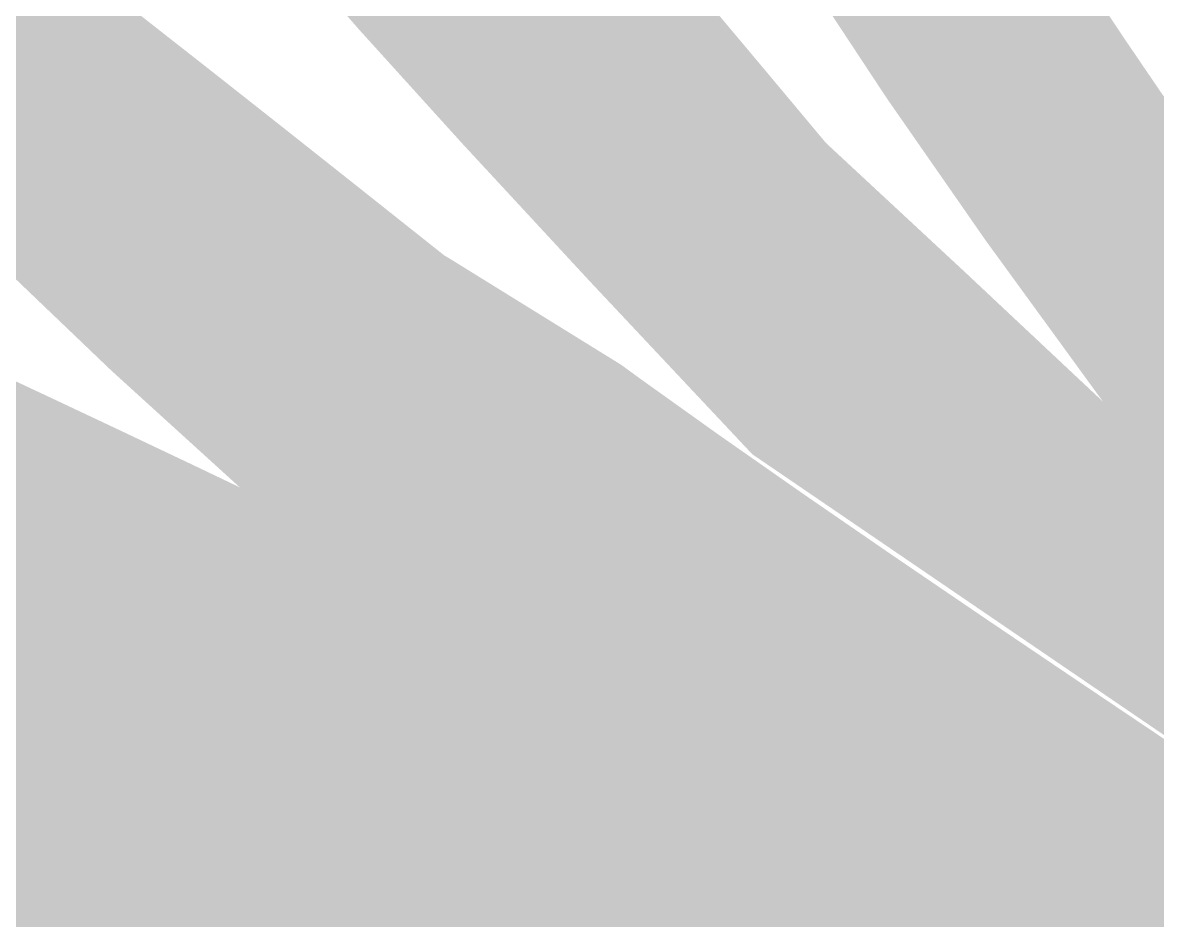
# Model space of a CAD drawing. Header units: millimetres. Extents: x 471 to 1044, y 7 to 541.
# Drawn here: x 494.04 to 500.74, y 122.09 to 127.4 of the extents above; entities that cross this region are included whole.
import ezdxf

# ---------------------------------------------------------------- set-up
doc = ezdxf.new("R2010")
doc.units = ezdxf.units.MM
doc.layers.add('magpiefill', color=3, linetype='Continuous')

msp = doc.modelspace()

# ---------------------------------------------------------------- hatches: boundary and pattern name
at = {"layer": 'magpiefill'}
h = msp.add_hatch(color=255, dxfattribs=at)
h.dxf.hatch_style = 1
h.paths.add_polyline_path([(498.7957992409881, 130.0754835538614), (498.6182541170593, 130.3729822558369), (498.4433293655604, 130.6665524353758), (498.2707629465734, 130.955277434461), (498.10029282018, 131.2382405950759), (497.9316569464621, 131.5145252592038), (497.7645932855014, 131.7832147688279), (497.5988397973798, 132.0433924659314), (497.4345711653443, 132.2935698738379), (497.2737089653018, 132.5299712412312), (497.1186114963246, 132.7482489981355), (496.9716370574847, 132.9440555745752), (496.8351439478542, 133.1130434005742), (496.7114904665054, 133.2508649061568), (496.6030349125103, 133.3531725213471), (496.5121355849412, 133.4156186761693), (496.4405786769839, 133.4351391193215), (496.3878619582807, 133.4138028741963), (496.3529110925876, 133.3549622828605), (496.3346517436606, 133.2619696873808), (496.3320095752557, 133.1381774298238), (496.3439102511289, 132.9869378522561), (496.3692794350363, 132.8116032967444), (496.407042790734, 132.6155261053552), (496.4565321334848, 132.4012358122143), (496.518703884579, 132.1679707196834), (496.5949206168139, 131.9141463221832), (496.6865449029868, 131.6381781141342), (496.7949393158948, 131.3384815899572), (496.9214664283353, 131.0134722440727), (497.0674888131053, 130.6615655709015), (497.2343690430022, 130.2811770648643), (497.4252950673192, 129.8690345311035), (497.650756341333, 129.4151150176478), (497.9230676968168, 128.9077078832485), (498.2545439655432, 128.3351024866561), (498.6574999792852, 127.6855881866216), (499.1442505698157, 126.9474543418958), (499.6413785260108, 126.2323187852308), (500.2117790802629, 125.7076003430575), (500.7101807100367, 125.247923283486), (501.1424668062392, 124.8483809677857), (501.5145207597771, 124.5040667572271), (501.8322259615572, 124.21007401308), (502.1014658024858, 123.9614960966152), (502.3281236734699, 123.7534263691023), (502.5180829654162, 123.5809581918117), (502.6767836738744, 123.4395814724792), (502.8078922129653, 123.3263723047046), (502.9146316014528, 123.2388033285536), (503.0002248581007, 123.1743471840914), (503.0678950016728, 123.1304765113837), (503.1208650509328, 123.1046639504962), (503.1623580246447, 123.0943821414943), (503.1955969415723, 123.0971037244437), (503.222621407225, 123.1118582361298), (503.2407373740953, 123.1439028002185), (503.2460673814211, 123.2000514370961), (503.2347339684405, 123.2871181671483), (503.2028596743916, 123.4119170107612), (503.1465670385125, 123.5812619883207), (503.0619786000411, 123.801967120213), (502.9452168982157, 124.0808464268239), (502.6964849748111, 124.3980734257289), (502.1224044042904, 125.1392596247777), (501.6642878516301, 125.7407835074048), (501.2998019715528, 126.2303470605743), (501.0066134187807, 126.6356522712501), (500.7623888480362, 126.9844011263965), (500.5447949140417, 127.3042956129773), (500.3351964782493, 127.6184010779459), (500.1297512290283, 127.9312363082129), (499.9283150614784, 128.2426834506779), (499.7307438706985, 128.5526246522407), (499.536893551788, 128.8609420598011), (499.3466199998461, 129.1675178202589), (499.159779109972, 129.4722340805138), (498.976226777265, 129.7749729874656)])
h = msp.add_hatch(color=253, dxfattribs=at)
h.dxf.hatch_style = 1
h.paths.add_polyline_path([(494.9301319461961, 131.1597248899473), (494.7208915556055, 131.3885855955319), (494.523102043928, 131.6032250254182), (494.3364882896477, 131.8042586553531), (494.1609913453197, 131.9918850993252), (493.997416959783, 132.1646355242901), (493.8467870559477, 132.3206242354449), (493.7101235567236, 132.4579655379867), (493.5884483850209, 132.5747737371128), (493.4827834637493, 132.6691631380204), (493.3941507158191, 132.7392480459066), (493.3235720641401, 132.7831427659685), (493.2715409990561, 132.7997429446739), (493.2364372806454, 132.7910695935718), (493.21611223642, 132.7599250654817), (493.208417193892, 132.7091117132233), (493.2112034805735, 132.6414318896161), (493.2223224239766, 132.5596879474797), (493.2396253516132, 132.4666822396337), (493.2609635909955, 132.3652171188976), (493.2847431066395, 132.2573616115617), (493.3115884110773, 132.1422514377991), (493.3426786538449, 132.0182889912537), (493.3791929844784, 131.8838766655692), (493.4223105525139, 131.7374168543896), (493.4732105074874, 131.5773119513587), (493.533071998935, 131.4019643501203), (493.6030741763929, 131.2097764443183), (493.6841800136539, 130.9998424865859), (493.7764877815395, 130.7740241655144), (493.8798795751279, 130.5348750286846), (493.9942374894974, 130.2849486236769), (494.1194436197264, 130.0267984980724), (494.2553800608931, 129.7629781994514), (494.4019289080757, 129.4960412753949), (494.5589722563527, 129.2285412734834), (494.7306265219246, 128.9580959061138), (494.937945405482, 128.6625795449474), (495.2062169288378, 128.3149307264618), (495.5607291138049, 127.8880879871344), (496.0267699821961, 127.3549898634429), (496.6296275558244, 126.6885748918646), (497.3945898565026, 125.8617816088772), (498.3469449060439, 124.8475485509579), (502.0641672476811, 122.310405835527), (502.0860795649826, 122.3213564245466), (502.2798257487805, 122.3213564245466), (502.3677828018223, 122.299378096869), (501.2575707272263, 123.1206800701118), (500.3848944844215, 123.7835723296149), (499.7140590203078, 124.3127500076898), (499.2093692817853, 124.7329082366483), (498.835130215754, 125.0687421488017), (498.5556467691139, 125.344946876462), (498.3352238887651, 125.5862175519403), (498.1381665216074, 125.8172493075483), (497.935163485073, 126.0582116307296), (497.7224390787214, 126.3111714294556), (497.5026014726449, 126.5736699668291), (497.2782588369347, 126.8432485059534), (497.0520193416828, 127.1174483099318), (496.826491156981, 127.3938106418672), (496.6042824529211, 127.6698767648627), (496.3880013995948, 127.9431879420217), (496.1799400266412, 128.2115372319308), (495.9811258018889, 128.4737248751126), (495.7922700527137, 128.7288029075728), (495.6140841064914, 128.9758233653176), (495.4472792905981, 129.2138382843531), (495.2925669324095, 129.4418997006853), (495.1506583593015, 129.6590596503202), (495.02226489865, 129.8643701692638), (494.9085029342054, 130.0561328356891), (494.812109075217, 130.2296473964369), (494.7362249873082, 130.3794631405146), (494.6839923361027, 130.5001293569298), (494.6585527872244, 130.5861953346903), (494.6630480062967, 130.6322103628034), (494.7006196589434, 130.632723730277), (494.7744094107882, 130.5822847261184), (494.8861708631755, 130.4778717622935), (495.0321053603333, 130.3261797426008), (495.2070261822104, 130.1363326937966), (495.4057466087553, 129.9174546426376), (495.6230799199172, 129.6786696158802), (495.8538393956445, 129.429101640281), (496.092838315886, 129.1778747425965), (496.3348899605905, 128.9341129495833), (496.5841930524945, 128.6967498573215), (496.8824880854853, 128.423957339186), (497.2809009962382, 128.0637168378752), (497.8305577214279, 127.5640097960878), (498.5825841977297, 126.8728176565221), (498.7823848629391, 126.6870904311975), (498.4108269318267, 127.1315083709272), (498.0514186036036, 127.5599982940479), (497.7042958790015, 127.9722764700491), (497.369594758752, 128.36805916842), (497.0474512435859, 128.7470626586513), (496.7380013342346, 129.1090032102326), (496.4413810314293, 129.4535970926541), (496.1577263359011, 129.7805605754054), (495.8871047280069, 130.0897597956861), (495.6293096066051, 130.3816603615337), (495.38406585018, 130.6568777486951), (495.1510983372156, 130.9160274329172)])
h = msp.add_hatch(color=255, dxfattribs=at)
h.dxf.hatch_style = 1
h.paths.add_polyline_path([(498.5825841977297, 126.872817656522), (497.8305577214278, 127.5640097960878), (497.280900996238, 128.0637168378753), (496.8824880854853, 128.423957339186), (496.5841930524945, 128.6967498573215), (496.3348899605905, 128.9341129495833), (496.092838315886, 129.1778747425965), (495.8538393956445, 129.429101640281), (495.6230799199171, 129.6786696158802), (495.4057466087554, 129.9174546426375), (495.2070261822104, 130.1363326937967), (495.0321053603333, 130.3261797426008), (494.8861708631755, 130.4778717622935), (494.7744094107882, 130.5822847261184), (494.7006196589434, 130.632723730277), (494.6630480062967, 130.6322103628034), (494.6585527872244, 130.5861953346903), (494.6839923361027, 130.5001293569298), (494.7362249873082, 130.3794631405146), (494.812109075217, 130.2296473964369), (494.9085029342054, 130.0561328356891), (495.02226489865, 129.8643701692638), (495.1506583593015, 129.6590596503202), (495.2925669324095, 129.4418997006853), (495.4472792905981, 129.2138382843531), (495.6140841064914, 128.9758233653176), (495.7922700527137, 128.7288029075728), (495.9811258018889, 128.4737248751126), (496.1799400266412, 128.2115372319308), (496.3880013995948, 127.9431879420217), (496.6042824529211, 127.6698767648627), (496.826491156981, 127.3938106418672), (497.0520193416828, 127.1174483099318), (497.2782588369346, 126.8432485059535), (497.5026014726448, 126.5736699668291), (497.7224390787214, 126.3111714294556), (497.935163485073, 126.0582116307296), (498.1381665216074, 125.8172493075483), (498.3352238887651, 125.5862175519403), (498.5556467691139, 125.344946876462), (498.835130215754, 125.0687421488017), (499.2093692817854, 124.7329082366483), (499.7140590203078, 124.3127500076898), (500.3848944844215, 123.7835723296149), (501.2575707272264, 123.1206800701117), (502.3677828018223, 122.299378096869), (502.5381530425827, 122.2568067185832), (502.8610643001732, 122.1922570126196), (503.3131377777734, 122.2568067185832), (503.4088392137589, 122.2759373602315), (503.2912083289678, 122.3967680363511), (503.151492328455, 122.5387395628348), (502.9908477433218, 122.7006938626542), (502.8104311046699, 122.8814728587801), (502.611398943601, 123.0799184741841), (502.4919943919252, 123.198475304534), (500.8982501503701, 124.7079038548496), (499.5881063618188, 125.9381218618765)])
h = msp.add_hatch(color=253, dxfattribs=at)
h.dxf.hatch_style = 1
h.paths.add_polyline_path([(493.7434623647433, 128.203816398431), (493.4434009972762, 128.4290655239577), (493.1561094891312, 128.6410865476249), (492.88139051996, 128.8396260844311), (492.6198366139091, 129.0237796296946), (492.3720402951252, 129.1926426787332), (492.1385940877551, 129.3453107268649), (491.9200905159453, 129.4808792694079), (491.7171221038426, 129.5984438016801), (491.5302813755936, 129.6970998189996), (491.3602452503763, 129.7761797105193), (491.2080282274948, 129.8359634407325), (491.0747292012844, 129.8769678679675), (490.9614470660804, 129.8997098505522), (490.8692807162183, 129.904706246815), (490.7993290460334, 129.8924739150841), (490.7526909498613, 129.8635297136875), (490.7304653220371, 129.8183905009536), (490.7337492595142, 129.7569037279903), (490.7636326697175, 129.6762392170244), (490.8212036626897, 129.5728973830623), (490.9075503484737, 129.4433786411107), (491.0237608371122, 129.2841834061761), (491.1709232386481, 129.0918120932651), (491.3501256631241, 128.8627651173842), (491.562456220583, 128.5935428935399), (491.8104392644138, 128.280799085287), (492.1023441213908, 127.9218003503722), (492.4478763616343, 127.5139665950904), (492.8567415552646, 127.0547177257366), (493.3386452724023, 126.5414736486057), (493.9032930831677, 125.9716542699927), (494.5603905576812, 125.3426794961924), (495.3196432660631, 124.6519692335), (495.4336862522692, 124.5974720790263), (495.8457830617876, 124.3989256657445), (496.2574353001088, 124.1987796079354), (496.4077258124193, 124.1249870971277), (496.082602785522, 124.5553553817072), (495.7822157853388, 124.9445443100886), (495.5066893065389, 125.2946109824522), (495.2561478437912, 125.6076124989777), (495.0307158917647, 125.8856059598454), (494.8305179451285, 126.1306484652352), (494.6556784985517, 126.3447971153269), (494.5063220467031, 126.5301090103009), (494.3824189643423, 126.6886440087642), (494.2833231465893, 126.8224730030331), (494.2082343686548, 126.9336696438511), (494.1563524057493, 127.0243075819621), (494.1268770330832, 127.0964604681094), (494.1190080258672, 127.1522019530366), (494.1319451593116, 127.1936056874873), (494.1648882086271, 127.2227453222051), (494.2219600261915, 127.238007871394), (494.3269757730519, 127.2230338030995), (494.5086736874227, 127.1577769488278), (494.7957920075185, 127.0221911400847), (495.2170689715534, 126.7962302083765), (495.8012428177421, 126.4598479852089), (496.5276419493908, 126.022731092974), (496.0276172790607, 126.4200810690069), (495.5685984233263, 126.783838569047), (495.1464388393633, 127.1170058064969), (494.7569919843476, 127.4225849947583), (494.396111315455, 127.7035783472332), (494.0596502898616, 127.9629880773235)])
h = msp.add_hatch(color=253, dxfattribs=at)
h.dxf.hatch_style = 1
h.paths.add_polyline_path([(493.3000100636229, 125.6023206101797), (492.8668057320192, 125.8008178124196), (492.4390548699154, 125.9941012872135), (492.0202548133532, 126.1801566297044), (491.6139028983746, 126.3569694350354), (491.2234964610216, 126.5225252983495), (490.8525723521585, 126.6748493145315), (490.5048254819392, 126.8121245774332), (490.1839902753398, 126.9325736806482), (489.8938011573367, 127.0344192177702), (489.6379925529061, 127.1158837823926), (489.4202988870243, 127.1751899681092), (489.2444545846676, 127.2105603685135), (489.1141940708122, 127.2202175771991), (489.032372500296, 127.2026014270243), (488.9983279474037, 127.1570207079054), (489.0105192162814, 127.0830014490238), (489.0674051110754, 126.9800696795605), (489.167444435932, 126.8477514286967), (489.3090959949974, 126.6855727256134), (489.4908185924178, 126.493059599492), (489.7110710323395, 126.2697380795134), (489.9704571698136, 126.0147677521607), (490.2781610635105, 125.7258424331235), (490.6455118230056, 125.4002894953935), (491.0838385578742, 125.0354363119623), (491.6044703776916, 124.6286102558213), (492.2187363920331, 124.1771386999622), (492.937965710474, 123.6783490173766), (493.7734874425897, 123.129568581056), (493.9754920502002, 123.064368862553), (494.5235895181914, 122.883576684286), (495.0961683115549, 122.6912905879077), (495.2749080983884, 122.6303697080393), (494.6814101232911, 123.0186881147172), (494.1778128143595, 123.3866291474402), (493.7563540829613, 123.7322286801078), (493.4092718404636, 124.0535225866197), (493.1288039982343, 124.3485467408754), (492.9071884676408, 124.6153370167745), (492.7366631600506, 124.8519292882166), (492.6094659868312, 125.0563594291011), (492.5236200258942, 125.2255292372417), (492.5002890213276, 125.3518042061067), (492.5664218837634, 125.4264157530787), (492.7489675238335, 125.4405952955398), (493.07487485217, 125.3855742508726), (493.5710927794049, 125.2525840364593), (494.2645702161702, 125.0328560696823), (495.1822560730984, 124.7176217679239), (495.0184477703966, 124.7959000266173), (494.5973705150133, 124.9956906873537), (494.1687897911619, 125.1977426427898), (493.7351705286844, 125.4006240853507)])
h = msp.add_hatch(color=255, dxfattribs=at)
h.dxf.hatch_style = 1
h.paths.add_polyline_path([(497.5732341094373, 125.3756349905211), (496.577051784299, 125.9929983020882), (495.8012428177421, 126.4598479852089), (495.2170689715534, 126.7962302083765), (494.7957920075185, 127.0221911400847), (494.5086736874227, 127.1577769488278), (494.3269757730519, 127.2230338030995), (494.2219600261915, 127.238007871394), (494.1648882086271, 127.2227453222051), (494.1319451593116, 127.1936056874873), (494.1190080258672, 127.1522019530366), (494.1268770330832, 127.0964604681094), (494.1563524057493, 127.0243075819621), (494.2082343686548, 126.9336696438511), (494.2833231465893, 126.8224730030331), (494.3824189643423, 126.6886440087642), (494.5063220467031, 126.5301090103009), (494.6556784985516, 126.3447971153269), (494.8305179451285, 126.1306484652352), (495.0307158917647, 125.8856059598455), (495.2561478437912, 125.6076124989777), (495.5066893065389, 125.2946109824522), (495.7822157853388, 124.9445443100886), (496.082602785522, 124.5553553817072), (496.4077258124193, 124.1249870971278), (496.6713400683903, 123.9955527267624), (497.0901944677885, 123.7877638433893), (497.5166955994606, 123.5739317789797), (497.9535405645635, 123.3525753546971), (498.4017990454032, 123.122895236827), (498.8560310488817, 122.8868194721421), (499.3091691630496, 122.6469579525371), (499.7541459759578, 122.4059205699064), (500.1838940756569, 122.166317216145), (500.591346050198, 121.9307577831472), (500.9694344876318, 121.7018521628077), (501.311091976009, 121.4822102470212), (501.5694221235947, 121.4822102470212), (501.7631683073921, 121.4822102470212), (501.8923333811852, 121.6113096589481), (502.0860795649826, 121.6113096589481), (502.1506606749874, 121.9340581887657), (502.1506606749874, 122.0631576006926), (501.8277494173969, 122.1922570126196), (502.0510651018039, 122.303858092867), (501.6877378353062, 122.5521754181178), (501.2586688685276, 122.8421719397355), (500.7789404381026, 123.1650157772956), (500.2636347806628, 123.5118750503759), (499.7278341328414, 123.8739178785528), (499.1866207312721, 124.2423123814028), (498.6550768125876, 124.6082266785027), (498.148284613421, 124.962828889429), (497.6777654435472, 125.2992577761783)])
h = msp.add_hatch(color=253, dxfattribs=at)
h.dxf.hatch_style = 1
h.paths.add_polyline_path([(503.4088629084699, 123.4895229232944), (502.9452168982157, 124.0808464268239), (503.0619786000411, 123.801967120213), (503.1465670385124, 123.5812619883207), (503.2028596743916, 123.4119170107612), (503.2347339684405, 123.2871181671483), (503.2460673814211, 123.2000514370961), (503.2407373740953, 123.1439028002185), (503.222621407225, 123.1118582361298), (503.1955969415723, 123.0971037244437), (503.1623580246447, 123.0943821414943), (503.1208650509328, 123.1046639504962), (503.0678950016728, 123.1304765113837), (503.0002248581007, 123.1743471840914), (502.9146316014528, 123.2388033285536), (502.8078922129653, 123.3263723047046), (502.6767836738744, 123.4395814724792), (502.5180829654163, 123.5809581918117), (502.3281236734699, 123.7534263691023), (502.1014658024857, 123.9614960966152), (501.8322259615571, 124.2100740130801), (501.5145207597771, 124.5040667572271), (501.1424668062392, 124.8483809677857), (500.7101807100366, 125.247923283486), (500.2117790802628, 125.7076003430577), (499.6413785260108, 126.2323187852308), (499.7271105689075, 126.1089903112293), (500.4183948083336, 125.1584854533733), (500.8982501503702, 124.7079038548495), (502.5641415000588, 123.1301450781399), (503.4050612703918, 122.2751821523291), (503.9589602929539, 122.3859061305102), (504.2818715505443, 122.3859061305102)])
h = msp.add_hatch(color=255, dxfattribs=at)
h.dxf.hatch_style = 1
h.paths.add_polyline_path([(496.6713400683902, 123.9955527267625), (496.2574353001088, 124.1987796079354), (495.8457830617874, 124.3989256657446), (495.4336862522691, 124.5974720790264), (495.1822560730985, 124.7176217679238), (494.2645702161702, 125.0328560696823), (493.5710927794049, 125.2525840364593), (493.07487485217, 125.3855742508726), (492.7489675238335, 125.4405952955398), (492.5664218837634, 125.4264157530787), (492.5002890213276, 125.3518042061067), (492.5236200258942, 125.2255292372417), (492.6094659868312, 125.0563594291011), (492.7366631600506, 124.8519292882166), (492.9071884676408, 124.6153370167745), (493.1288039982343, 124.3485467408754), (493.4092718404636, 124.0535225866197), (493.7563540829613, 123.7322286801078), (494.1778128143595, 123.3866291474402), (494.6814101232911, 123.0186881147172), (495.2749080983884, 122.6303697080393), (495.692487472687, 122.4880437975757), (496.3103270343001, 122.2745874918967), (496.9415509903712, 122.0525446672746), (497.5765443251928, 121.823756274562), (498.2056920230582, 121.5900632646121), (498.81937906826, 121.3533065882775), (499.4079904450914, 121.1153271964113), (499.9619111378451, 120.8779660398664), (500.471526130814, 120.6430640694957), (500.794437388404, 120.6430640694957), (501.0527646822068, 120.7076137754591), (501.1819297559994, 120.9012628933497), (501.2465108660042, 121.3531108350942), (501.311091976009, 121.4822102470212), (500.9694344876318, 121.7018521628077), (500.591346050198, 121.9307577831472), (500.1838940756569, 122.166317216145), (499.7541459759577, 122.4059205699064), (499.3091691630497, 122.6469579525371), (498.8560310488817, 122.8868194721421), (498.4017990454033, 123.122895236827), (497.9535405645636, 123.3525753546971), (497.5166955994605, 123.5739317789797), (497.0901944677884, 123.7877638433893)])
h = msp.add_hatch(color=253, dxfattribs=at)
h.dxf.hatch_style = 1
h.paths.add_polyline_path([(492.485497174496, 123.5324496471114), (492.0427345840299, 123.6619339113579), (491.6281581069542, 123.7772581367057), (491.2423160505495, 123.8781458364508), (490.8849861208045, 123.9653474737047), (490.5557533733845, 124.0398702490331), (490.2542028639554, 124.1027213630015), (489.9799196481825, 124.1549080161752), (489.7324887817316, 124.1974374091197), (489.5114953202683, 124.2313167424006), (489.3165243194579, 124.2575532165831), (489.1470324047829, 124.276986165472), (489.0019624809909, 124.2897834558282), (488.8801290226466, 124.2959450876515), (488.7803465043145, 124.295471060942), (488.7014294005591, 124.2883613756999), (488.6421921859449, 124.2746160319248), (488.6014493350363, 124.2542350296171), (488.578015322398, 124.2272183687765), (488.5711047377933, 124.1932451287503), (488.5815326317821, 124.1507107062739), (488.6105141701231, 124.0976895774297), (488.659264518575, 124.0322562183005), (488.7289988428965, 123.9524851049687), (488.8209323088465, 123.8564507135171), (488.9362800821835, 123.7422275200279), (489.0762573286664, 123.607890000584), (489.2441357372126, 123.4509980888536), (489.4514130893751, 123.2670535488508), (489.7116436898655, 123.0510436021747), (490.0383818433954, 122.7979554704248), (490.4451818546764, 122.5027763752005), (490.9455980284202, 122.1604935381013), (491.5531846693385, 121.7660941807267), (492.2807477632342, 121.3150294573089), (492.5755900362722, 121.2750214602206), (492.9338291524219, 121.2253725695095), (493.3055833406463, 121.172405849532), (493.3489916750254, 121.1660165976683), (493.0110868408133, 121.3342551682899), (492.7281187564971, 121.5000826729418), (492.4942191496028, 121.6619730074329), (492.3035197476564, 121.818400067572), (492.1501522781842, 121.9678377491678), (492.0282484687123, 122.1087599480293), (491.9319400467666, 122.239640559965), (491.8553587398735, 122.3589534807841), (491.7934721132142, 122.465671029658), (491.7445910825915, 122.56075921921), (491.7078624014636, 122.6456824854263), (491.6824328232883, 122.7219052642934), (491.6674491015239, 122.7908919917971), (491.6620579896282, 122.8541071039239), (491.6654062410594, 122.9130150366598), (491.6766406092756, 122.9690802259911), (491.6952339212711, 123.0233277764128), (491.7219632981861, 123.075025466455), (491.7579319346972, 123.1230017431564), (491.804243025481, 123.1660850535559), (491.8619997652139, 123.2031038446922), (491.9323053485725, 123.2328865636043), (492.0162629702334, 123.2542616573307), (492.1149758248732, 123.2660575729105), (492.2299306372978, 123.2671214225705), (492.3641482528313, 123.2563749792899), (492.5210330469274, 123.2327586812359), (492.7039893950396, 123.1952129665758), (492.9164216726213, 123.1426782734767), (493.1617342551263, 123.0740950401061), (493.443331518008, 122.9884037046311), (493.76461783672, 122.8845447052188), (494.1336516447201, 122.7595245462114), (494.5771076074822, 122.6026139966484), (495.1263144484843, 122.4011498917441), (495.812600891205, 122.1424690667129), (496.6672956591221, 121.8139083567692), (497.7217274757138, 121.4028045971272), (499.0072250644583, 120.8964946230014), (500.5551171488337, 120.282315269606), (500.5361072408189, 120.3203155396782), (500.471526130814, 120.6430640694957), (499.9619111378451, 120.8779660398664), (499.4079904450913, 121.1153271964113), (498.81937906826, 121.3533065882775), (498.2056920230581, 121.5900632646121), (497.5765443251928, 121.823756274562), (496.9415509903711, 122.0525446672746), (496.3103270343001, 122.2745874918967), (495.692487472687, 122.4880437975757), (495.0961683115549, 122.6912905879076), (494.5235895181914, 122.883576684286), (493.9754920502002, 123.064368862553), (493.4526168651848, 123.2331338985513), (492.9557049207489, 123.3893385681233)])
h = msp.add_hatch(color=255, dxfattribs=at)
h.dxf.hatch_style = 1
h.paths.add_polyline_path([(495.812600891205, 122.1424690667129), (495.1263144484844, 122.4011498917441), (494.5771076074822, 122.6026139966484), (494.1336516447201, 122.7595245462114), (493.76461783672, 122.8845447052188), (493.443331518008, 122.9884037046311), (493.1617342551263, 123.0740950401061), (492.9164216726213, 123.1426782734767), (492.7039893950396, 123.1952129665758), (492.5210330469274, 123.2327586812359), (492.3641482528313, 123.2563749792899), (492.2299306372978, 123.2671214225705), (492.1149758248732, 123.2660575729105), (492.0162629702334, 123.2542616573307), (491.9323053485725, 123.2328865636043), (491.8619997652139, 123.2031038446922), (491.804243025481, 123.1660850535559), (491.7579319346972, 123.1230017431564), (491.7219632981861, 123.075025466455), (491.6952339212711, 123.0233277764128), (491.6766406092756, 122.9690802259911), (491.6654062410594, 122.9130150366598), (491.6620579896282, 122.8541071039239), (491.6674491015239, 122.7908919917971), (491.6824328232883, 122.7219052642934), (491.7078624014636, 122.6456824854263), (491.7445910825915, 122.56075921921), (491.7934721132142, 122.465671029658), (491.8553587398735, 122.3589534807841), (491.9319400467666, 122.239640559965), (492.0282484687123, 122.1087599480293), (492.1501522781842, 121.9678377491678), (492.3035197476564, 121.818400067572), (492.4942191496028, 121.6619730074329), (492.7281187564971, 121.5000826729418), (493.0110868408133, 121.3342551682899), (493.3489916750254, 121.1660165976683), (493.6928087276727, 121.1154103310187), (494.0974614402288, 121.0536750447002), (494.521497605042, 120.9864890213071), (494.9652975770961, 120.9134720884001), (495.4229386243983, 120.8355672608618), (495.8869222432125, 120.7540483504048), (496.3497499298022, 120.6701891687419), (496.803923180431, 120.5852635275858), (497.2419434913625, 120.5005452386492), (497.6563123588604, 120.4173081136448), (498.0395312791882, 120.3368259642855), (498.3873025600562, 120.2599265818335), (498.7081317549623, 120.1856536757502), (499.0137252288507, 120.1126049350466), (499.3157893466658, 120.0393780487338), (499.6260304733527, 119.9645707058226), (499.956154973855, 119.8867805953242), (500.3178692131175, 119.8046054062494), (500.7228795560846, 119.7166428276094), (500.6652723146115, 120.0621181994186), (500.5551171488337, 120.282315269606), (499.0072250644582, 120.8964946230014), (497.7217274757138, 121.4028045971272), (496.667295659122, 121.8139083567692)])

doc.saveas('drawing.dxf')
